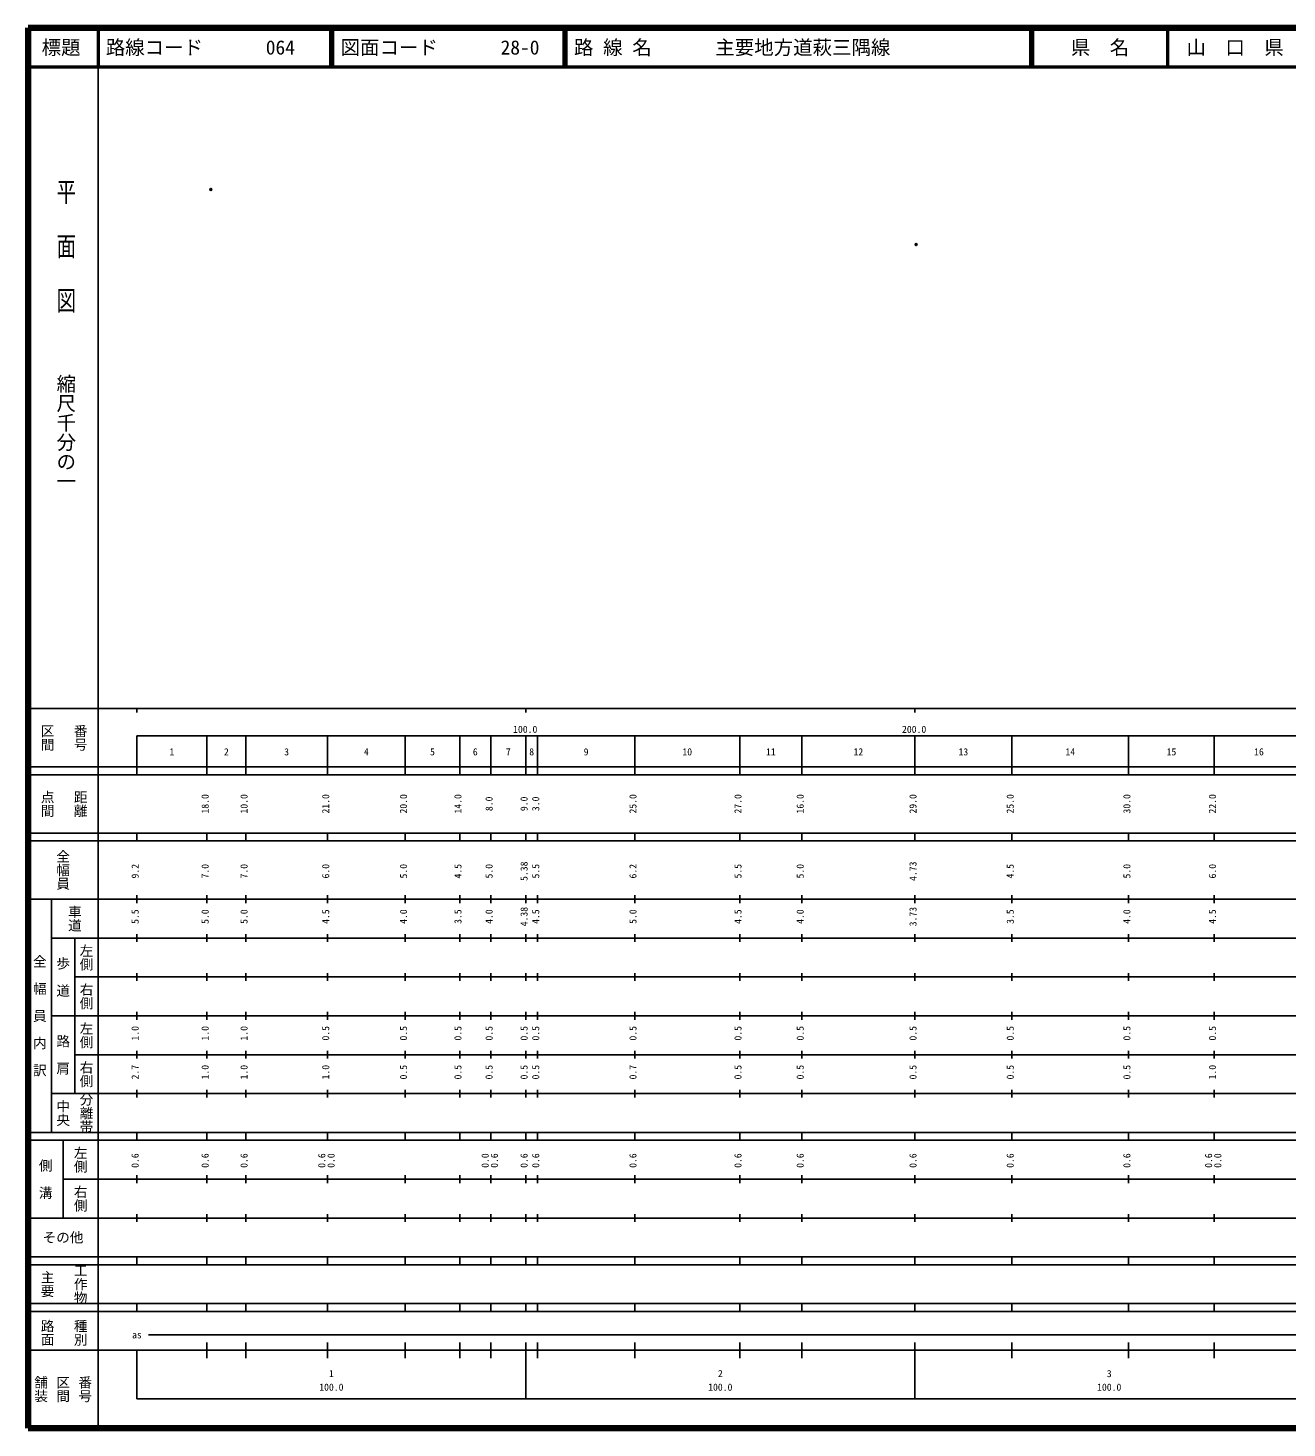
# Model space of a CAD drawing. Units: millimetres on the paper. Extents: x 40 to 680, y 20 to 380.
# Drawn here: x 40 to 363.7, y 20 to 380 of the extents above; entities that cross this region are included whole.
import ezdxf
from ezdxf.enums import TextEntityAlignment as Align

# ---------------------------------------------------------------- set-up
doc = ezdxf.new("R2010")
doc.units = ezdxf.units.MM
doc.header["$PDMODE"] = 32
doc.header["$PDSIZE"] = 0.5
doc.layers.add('M-OTRS', color=6, linetype='Continuous')
doc.layers.add('M-TTL-TXT', color=7, linetype='Continuous')
for name, color, linetype, lineweight in [('M-TTL', 2, 'Continuous', 140), ('M-TTL-BAND', 7, 'Continuous', 25), ('M-TTL-LINE', 7, 'Continuous', 50)]:
    doc.layers.add(name, color=color, linetype=linetype, lineweight=lineweight)
doc.styles.add('@ＭＳ ゴシック', font='')
doc.styles.add('ＭＳ ゴシック', font='')
doc.styles.get('@ＭＳ ゴシック').set_extended_font_data('@MS Gothic')
doc.styles.get('ＭＳ ゴシック').set_extended_font_data('MS Gothic')

msp = doc.modelspace()

# ---------------------------------------------------------------- linework, layer by layer
at = {"layer": 'M-OTRS'}
for p in [(87.011, 338.48), (268.342, 324.311)]:
    msp.add_point(p, dxfattribs=at)
at = {"layer": 'M-TTL'}
for p, q in [((40, 380), (40, 20)), ((680, 380), (40, 380)), ((40, 20), (680, 20))]:
    msp.add_line(p, q, dxfattribs=at)
at = {"layer": 'M-TTL-BAND'}
for p, q in [((58, 370), (58, 20)), ((40, 205), (579, 205)), ((68, 205), (68, 204)), ((168, 205), (168, 204)), ((268, 205), (268, 204)), ((68, 198), (579, 198)), ((68, 198), (68, 188)), ((86, 188), (86, 198)), ((96, 188), (96, 198)), ((117, 188), (117, 198)), ((137, 188), (137, 198)), ((151, 188), (151, 198)), ((159, 188), (159, 198)), ((168, 188), (168, 198)), ((171, 188), (171, 198)), ((196, 188), (196, 198)), ((223, 188), (223, 198)), ((239, 188), (239, 198)), ((268, 188), (268, 198)), ((293, 188), (293, 198)), ((323, 188), (323, 198)), ((345, 188), (345, 198)), ((40, 190), (579, 190)), ((40, 188), (579, 188)), ((40, 173), (579, 173)), ((68, 171), (68, 173)), ((86, 171), (86, 173)), ((96, 171), (96, 173)), ((117, 171), (117, 173)), ((137, 171), (137, 173)), ((151, 171), (151, 173)), ((159, 171), (159, 173)), ((168, 171), (168, 173)), ((171, 171), (171, 173)), ((196, 171), (196, 173)), ((223, 171), (223, 173)), ((239, 171), (239, 173)), ((268, 171), (268, 173)), ((293, 171), (293, 173)), ((323, 171), (323, 173)), ((345, 171), (345, 173)), ((40, 171), (579, 171)), ((40, 156), (579, 156)), ((46, 96), (46, 156)), ((68, 155), (68, 157)), ((86, 155), (86, 157)), ((96, 155), (96, 157)), ((117, 155), (117, 157)), ((137, 155), (137, 157)), ((151, 155), (151, 157)), ((159, 155), (159, 157)), ((168, 155), (168, 157)), ((171, 155), (171, 157)), ((196, 155), (196, 157)), ((223, 155), (223, 157)), ((239, 155), (239, 157)), ((268, 155), (268, 157)), ((293, 155), (293, 157)), ((323, 155), (323, 157)), ((345, 155), (345, 157)), ((46, 146), (579, 146)), ((52, 146), (52, 106)), ((68, 145), (68, 147)), ((86, 145), (86, 147)), ((96, 145), (96, 147)), ((117, 145), (117, 147)), ((137, 145), (137, 147)), ((151, 145), (151, 147)), ((159, 145), (159, 147)), ((168, 145), (168, 147)), ((171, 145), (171, 147)), ((196, 145), (196, 147)), ((223, 145), (223, 147)), ((239, 145), (239, 147)), ((268, 145), (268, 147)), ((293, 145), (293, 147)), ((323, 145), (323, 147)), ((345, 145), (345, 147)), ((68, 135), (68, 137)), ((86, 135), (86, 137)), ((96, 135), (96, 137)), ((117, 135), (117, 137)), ((137, 135), (137, 137)), ((151, 135), (151, 137)), ((159, 135), (159, 137)), ((168, 135), (168, 137)), ((171, 135), (171, 137)), ((196, 135), (196, 137)), ((223, 135), (223, 137)), ((239, 135), (239, 137)), ((268, 135), (268, 137)), ((293, 135), (293, 137)), ((323, 135), (323, 137)), ((345, 135), (345, 137)), ((52, 136), (579, 136)), ((46, 126), (579, 126)), ((68, 125), (68, 127)), ((86, 125), (86, 127)), ((96, 125), (96, 127)), ((117, 125), (117, 127)), ((137, 125), (137, 127)), ((151, 125), (151, 127)), ((159, 125), (159, 127)), ((168, 125), (168, 127)), ((171, 125), (171, 127)), ((196, 125), (196, 127)), ((223, 125), (223, 127)), ((239, 125), (239, 127)), ((268, 125), (268, 127)), ((293, 125), (293, 127)), ((323, 125), (323, 127)), ((345, 125), (345, 127)), ((52, 116), (579, 116)), ((68, 115), (68, 117)), ((86, 115), (86, 117)), ((96, 115), (96, 117)), ((117, 115), (117, 117)), ((137, 115), (137, 117)), ((151, 115), (151, 117)), ((159, 115), (159, 117)), ((168, 115), (168, 117)), ((171, 115), (171, 117)), ((196, 115), (196, 117)), ((223, 115), (223, 117)), ((239, 115), (239, 117)), ((268, 115), (268, 117)), ((293, 115), (293, 117)), ((323, 115), (323, 117)), ((345, 115), (345, 117)), ((46, 106), (579, 106)), ((68, 105), (68, 107)), ((86, 105), (86, 107)), ((96, 105), (96, 107)), ((117, 105), (117, 107)), ((137, 105), (137, 107)), ((151, 105), (151, 107)), ((159, 105), (159, 107)), ((168, 105), (168, 107)), ((171, 105), (171, 107)), ((196, 105), (196, 107)), ((223, 105), (223, 107)), ((239, 105), (239, 107)), ((268, 105), (268, 107)), ((293, 105), (293, 107)), ((323, 105), (323, 107)), ((345, 105), (345, 107)), ((40, 96), (579, 96)), ((40, 94), (579, 94)), ((49, 94), (49, 74)), ((68, 94), (68, 96)), ((86, 94), (86, 96)), ((96, 94), (96, 96)), ((117, 94), (117, 96)), ((137, 94), (137, 96)), ((151, 94), (151, 96)), ((159, 94), (159, 96)), ((168, 94), (168, 96)), ((171, 94), (171, 96)), ((196, 94), (196, 96)), ((223, 94), (223, 96)), ((239, 94), (239, 96)), ((268, 94), (268, 96)), ((293, 94), (293, 96)), ((323, 94), (323, 96)), ((345, 94), (345, 96)), ((49, 84), (579, 84)), ((68, 83), (68, 85)), ((86, 83), (86, 85)), ((96, 83), (96, 85)), ((117, 83), (117, 85)), ((137, 83), (137, 85)), ((151, 83), (151, 85)), ((159, 83), (159, 85)), ((168, 83), (168, 85)), ((171, 83), (171, 85)), ((196, 83), (196, 85)), ((223, 83), (223, 85)), ((239, 83), (239, 85)), ((268, 83), (268, 85)), ((293, 83), (293, 85)), ((323, 83), (323, 85)), ((345, 83), (345, 85)), ((40, 74), (579, 74)), ((68, 73), (68, 75)), ((86, 73), (86, 75)), ((96, 73), (96, 75)), ((117, 73), (117, 75)), ((137, 73), (137, 75)), ((151, 73), (151, 75)), ((159, 73), (159, 75)), ((168, 73), (168, 75)), ((171, 73), (171, 75)), ((196, 73), (196, 75)), ((223, 73), (223, 75)), ((239, 73), (239, 75)), ((268, 73), (268, 75)), ((293, 73), (293, 75)), ((323, 73), (323, 75)), ((345, 73), (345, 75)), ((40, 64), (579, 64)), ((40, 62), (579, 62)), ((68, 62), (68, 64)), ((86, 62), (86, 64)), ((96, 62), (96, 64)), ((117, 62), (117, 64)), ((137, 62), (137, 64)), ((151, 62), (151, 64)), ((159, 62), (159, 64)), ((168, 62), (168, 64)), ((171, 62), (171, 64)), ((196, 62), (196, 64)), ((223, 62), (223, 64)), ((239, 62), (239, 64)), ((268, 62), (268, 64)), ((293, 62), (293, 64)), ((323, 62), (323, 64)), ((345, 62), (345, 64)), ((40, 52), (579, 52)), ((68, 50), (68, 52)), ((86, 50), (86, 52)), ((96, 50), (96, 52)), ((117, 50), (117, 52)), ((137, 50), (137, 52)), ((151, 50), (151, 52)), ((159, 50), (159, 52)), ((168, 50), (168, 52)), ((171, 50), (171, 52)), ((196, 50), (196, 52)), ((223, 50), (223, 52)), ((239, 50), (239, 52)), ((268, 50), (268, 52)), ((293, 50), (293, 52)), ((323, 50), (323, 52)), ((345, 50), (345, 52)), ((40, 50), (579, 50)), ((71, 44), (565, 44)), ((40, 40), (579, 40)), ((68, 40), (68, 27.5)), ((86, 38), (86, 42)), ((96, 38), (96, 42)), ((117, 38), (117, 42)), ((137, 38), (137, 42)), ((151, 38), (151, 42)), ((159, 38), (159, 42)), ((168, 27.5), (168, 42)), ((171, 38), (171, 42)), ((196, 38), (196, 42)), ((223, 38), (223, 42)), ((239, 38), (239, 42)), ((268, 27.5), (268, 42)), ((293, 38), (293, 42)), ((323, 38), (323, 42)), ((345, 38), (345, 42)), ((68, 27.5), (579, 27.5))]:
    msp.add_line(p, q, dxfattribs=at)
at = {"layer": 'M-TTL-LINE'}
for p, q in [((58, 380), (58, 370)), ((117.75, 380), (117.75, 370)), ((118.25, 380), (118.25, 370)), ((177.75, 380), (177.75, 370)), ((178.25, 380), (178.25, 370)), ((297.75, 380), (297.75, 370)), ((298.25, 380), (298.25, 370)), ((333, 380), (333, 370)), ((40, 370), (680, 370))]:
    msp.add_line(p, q, dxfattribs=at)

# ---------------------------------------------------------------- texts
at = {"layer": 'M-TTL-BAND', "style": '@ＭＳ ゴシック', "width": 1.4}
msp.add_text('平  面  図', height=3.666, rotation=270, dxfattribs=at).set_placement((49.777, 306.475), align=Align.MIDDLE_RIGHT)
at = {"layer": 'M-TTL-BAND', "style": '@ＭＳ ゴシック'}
msp.add_text('縮尺千分の一', height=3.666, rotation=270, dxfattribs=at).set_placement((49.777, 261.03), align=Align.MIDDLE_RIGHT)
for s, p in [('区間', (45, 197.5)), ('番号', (53.5, 197.5)), ('点間', (45, 180.5)), ('距離', (53.5, 180.5)), ('全幅員', (49, 163.5)), ('車道', (52, 151)), ('左側', (55, 141)), ('全\u3000幅\u3000員\u3000内\u3000訳', (43, 126)), ('歩\u3000道', (49, 136)), ('右側', (55, 131)), ('左側', (55, 121)), ('路\u3000肩', (49, 116)), ('右側', (55, 111)), ('分離帯', (55, 101)), ('中央', (49, 101)), ('左側', (53.5, 89)), ('側\u3000溝', (44.5, 84)), ('右側', (53.5, 79)), ('工作物', (53.5, 57)), ('主要', (45, 57)), ('路面', (45, 44.5)), ('種別', (53.5, 44.5)), ('舗装', (43.333, 30)), ('区間', (49, 30)), ('番号', (54.667, 30))]:
    msp.add_text(s, height=2.566, rotation=270, dxfattribs=at).set_placement(p, align=Align.MIDDLE_CENTER)
at = {"layer": 'M-TTL-BAND', "style": 'ＭＳ ゴシック'}
for s, p in [('100.0', (167.844, 198.195)), ('200.0', (267.844, 198.195)), ('1', (77, 192.405)), ('2', (91, 192.405)), ('3', (106.5, 192.405)), ('4', (127, 192.405)), ('5', (144, 192.405)), ('6', (155, 192.405)), ('7', (163.5, 192.405)), ('8', (169.5, 192.405)), ('9', (183.5, 192.405)), ('10', (209.5, 192.405)), ('11', (231, 192.405)), ('12', (253.5, 192.405)), ('13', (280.5, 192.405)), ('14', (308, 192.405)), ('15', (334, 192.405)), ('16', (356.5, 192.405)), ('as', (68, 42.5)), ('1', (118, 32.523)), ('2', (218, 32.523)), ('3', (318, 32.523)), ('100.0', (118, 29.033)), ('100.0', (218, 29.033)), ('100.0', (318, 29.033))]:
    msp.add_text(s, height=1.833, dxfattribs=at).set_placement(p, align=Align.BOTTOM_CENTER)
for s, p in [('18.0', (87, 180.5)), ('10.0', (97, 180.5)), ('21.0', (118, 180.5)), ('20.0', (138, 180.5)), ('14.0', (152, 180.5)), ('8.0', (160, 180.5)), ('9.0', (169, 180.5)), ('3.0', (172, 180.5)), ('25.0', (197, 180.5)), ('27.0', (224, 180.5)), ('16.0', (240, 180.5)), ('29.0', (269, 180.5)), ('25.0', (294, 180.5)), ('30.0', (324, 180.5)), ('22.0', (346, 180.5)), ('9.2', (69, 163.174)), ('7.0', (87, 163.174)), ('7.0', (97, 163.174)), ('6.0', (118, 163.174)), ('5.0', (138, 163.174)), ('4.5', (152, 163.174)), ('5.0', (160, 163.174)), ('5.38', (169, 163.174)), ('5.5', (172, 163.174)), ('6.2', (197, 163.174)), ('5.5', (224, 163.174)), ('5.0', (240, 163.174)), ('4.73', (269, 163.174)), ('4.5', (294, 163.174)), ('5.0', (324, 163.174)), ('6.0', (346, 163.174)), ('5.5', (69, 151.5)), ('5.0', (87, 151.5)), ('5.0', (97, 151.5)), ('4.5', (118, 151.5)), ('4.0', (138, 151.5)), ('3.5', (152, 151.5)), ('4.0', (160, 151.5)), ('4.38', (169, 151.5)), ('4.5', (172, 151.5)), ('5.0', (197, 151.5)), ('4.5', (224, 151.5)), ('4.0', (240, 151.5)), ('3.73', (269, 151.5)), ('3.5', (294, 151.5)), ('4.0', (324, 151.5)), ('4.5', (346, 151.5)), ('1.0', (69, 121.5)), ('1.0', (87, 121.5)), ('1.0', (97, 121.5)), ('0.5', (118, 121.5)), ('0.5', (138, 121.5)), ('0.5', (152, 121.5)), ('0.5', (160, 121.5)), ('0.5', (169, 121.5)), ('0.5', (172, 121.5)), ('0.5', (197, 121.5)), ('0.5', (224, 121.5)), ('0.5', (240, 121.5)), ('0.5', (269, 121.5)), ('0.5', (294, 121.5)), ('0.5', (324, 121.5)), ('0.5', (346, 121.5)), ('2.7', (69, 111.5)), ('1.0', (87, 111.5)), ('1.0', (97, 111.5)), ('1.0', (118, 111.5)), ('0.5', (138, 111.5)), ('0.5', (152, 111.5)), ('0.5', (160, 111.5)), ('0.5', (169, 111.5)), ('0.5', (172, 111.5)), ('0.7', (197, 111.5)), ('0.5', (224, 111.5)), ('0.5', (240, 111.5)), ('0.5', (269, 111.5)), ('0.5', (294, 111.5)), ('0.5', (324, 111.5)), ('1.0', (346, 111.5)), ('0.6', (69, 88.764)), ('0.6', (87, 88.764)), ('0.6', (97, 88.764)), ('0.6', (117, 88.764)), ('0.0', (119.37, 88.764)), ('0.0', (159, 88.764)), ('0.6', (161.37, 88.764)), ('0.6', (169, 88.764)), ('0.6', (172, 88.764)), ('0.6', (197, 88.764)), ('0.6', (224, 88.764)), ('0.6', (240, 88.764)), ('0.6', (269, 88.764)), ('0.6', (294, 88.764)), ('0.6', (324, 88.764)), ('0.6', (345, 88.764)), ('0.0', (347.37, 88.764))]:
    msp.add_text(s, height=1.833, rotation=90, dxfattribs=at).set_placement(p, align=Align.BOTTOM_CENTER)
msp.add_text('その他', height=2.566, dxfattribs=at).set_placement((49, 69), align=Align.MIDDLE_CENTER)
at = {"layer": 'M-TTL-TXT', "style": 'ＭＳ ゴシック'}
for s, p in [('標題', (48.5, 375)), ('県\u3000名', (315.625, 375)), ('山\u3000口\u3000県', (350.375, 375))]:
    msp.add_text(s, height=3.666, dxfattribs=at).set_placement(p, align=Align.MIDDLE_CENTER)
for s, p in [('路線コード', (60, 375)), ('064', (101.142, 375)), ('図面コード', (120.38, 375)), ('28-0', (161.521, 375)), ('路 線 名', (180.38, 375)), ('主要地方道萩三隅線', (216.734, 375))]:
    msp.add_text(s, height=3.666, dxfattribs=at).set_placement(p, align=Align.MIDDLE_LEFT)

doc.saveas('drawing.dxf')
